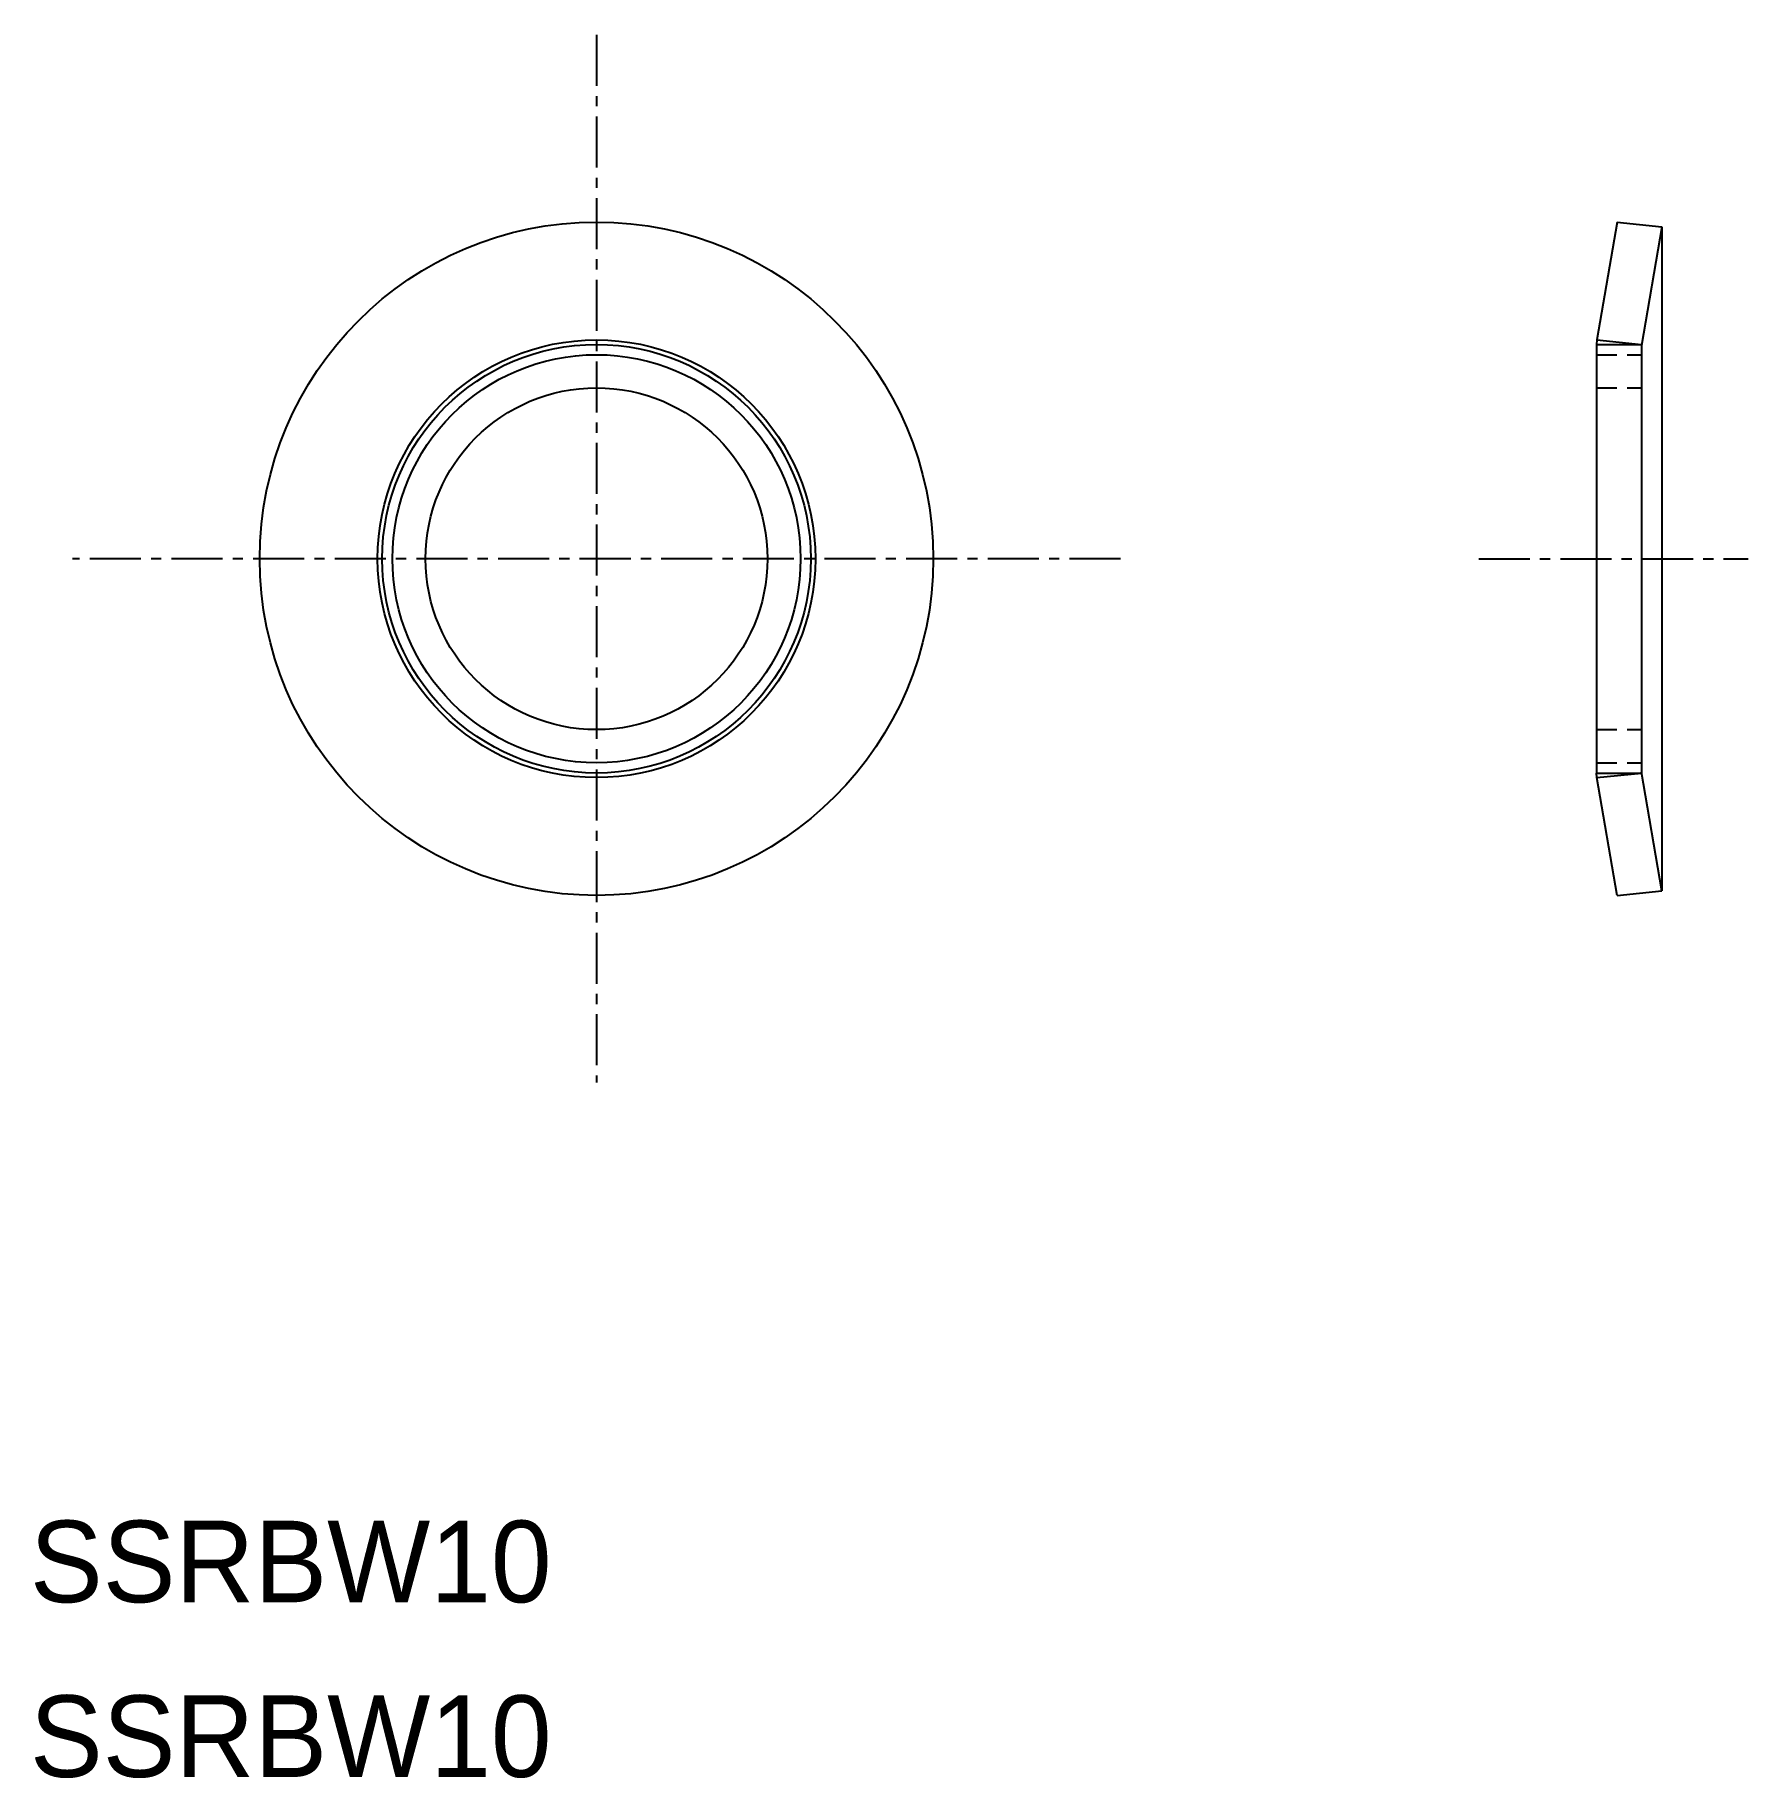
# Model space of a CAD drawing. Extents: x 65.5 to 107.5, y 12.3 to 55.
import ezdxf

# ---------------------------------------------------------------- set-up
doc = ezdxf.new("R2010")
doc.units = 0
doc.linetypes.add('CENTER', pattern=[2, 1.25, -0.25, 0.25, -0.25])
doc.linetypes.add('DASHED', pattern=[0.75, 0.5, -0.25])
doc.layers.get('0').update_dxf_attribs({"linetype": 'CONTINUOUS'})
doc.layers.add('CENTER', color=1, linetype='CENTER')

msp = doc.modelspace()

# ---------------------------------------------------------------- linework, layer by layer
at = {"color": 7, "linetype": 'CONTINUOUS'}
for p, q in [((104.311, 50.402), (103.815, 47.515)), ((104.311, 50.402), (105.408, 50.289)), ((105.408, 50.289), (104.908, 47.381)), ((105.408, 50.289), (105.408, 34.015)), ((103.815, 47.515), (103.808, 47.402)), ((103.815, 47.515), (104.912, 47.402)), ((103.808, 47.402), (103.808, 36.902)), ((103.808, 47.402), (104.912, 47.402)), ((104.908, 47.381), (104.908, 36.902)), ((103.808, 36.902), (104.908, 36.902)), ((103.808, 36.902), (104.912, 36.902)), ((103.815, 36.789), (103.808, 36.902)), ((103.815, 36.789), (104.912, 36.902)), ((104.311, 33.902), (103.815, 36.789)), ((105.408, 34.015), (104.908, 36.923)), ((104.311, 33.902), (105.408, 34.015))]:
    msp.add_line(p, q, dxfattribs=at)
at = {"color": 3, "linetype": 'DASHED'}
for p, q in [((103.808, 47.152), (104.908, 47.152)), ((103.808, 46.34), (104.908, 46.34)), ((103.808, 37.964), (104.908, 37.964)), ((103.808, 37.152), (104.908, 37.152))]:
    msp.add_line(p, q, dxfattribs=at)
at = {"color": 7, "linetype": 'CONTINUOUS'}
for radius in [8.25, 5.363, 5.25, 4.188]:
    msp.add_circle((79.307, 42.152), radius, dxfattribs=at)
at = {"color": 3, "linetype": 'CONTINUOUS'}
msp.add_circle((79.307, 42.152), 5, dxfattribs=at)
at = {"layer": 'CENTER', "color": 1, "linetype": 'CENTER'}
for p, q in [((79.307, 54.989), (79.307, 29.315)), ((92.144, 42.152), (66.47, 42.152)), ((100.922, 42.152), (107.522, 42.152))]:
    msp.add_line(p, q, dxfattribs=at)

# ---------------------------------------------------------------- texts
at = {"color": 7, "linetype": 'CONTINUOUS'}
for p in [(65.425, 16.582), (65.425, 12.301)]:
    msp.add_text('SSRBW10', height=2, dxfattribs=at).set_placement(p)

doc.saveas('drawing.dxf')
